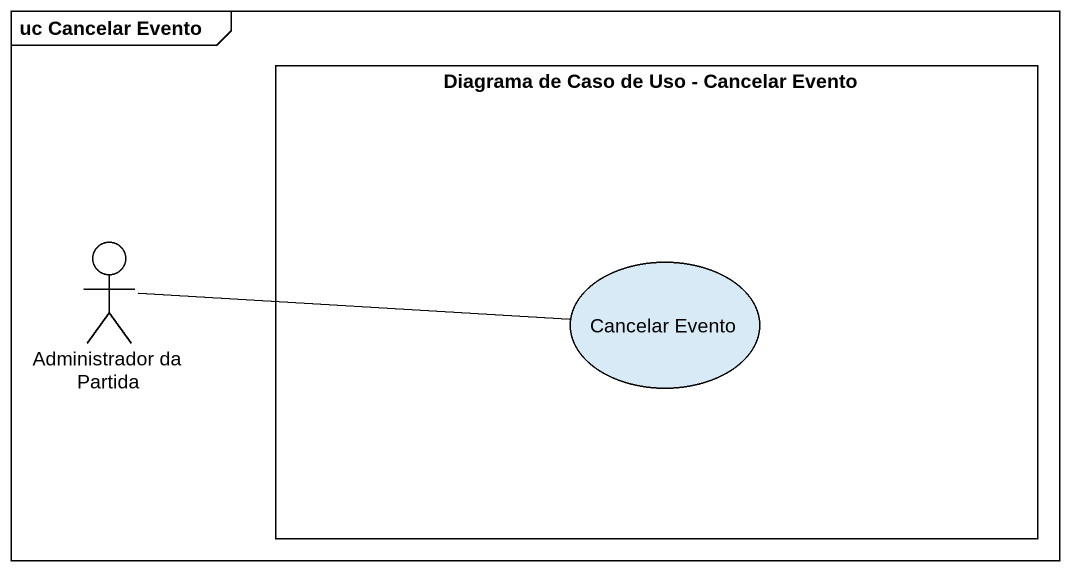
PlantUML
@startuml
mainframe uc Cancelar Evento
rectangle "Diagrama de Caso de Uso - Cancelar Evento" as Diagrama_de_Caso_de_Uso {
  usecase "Cancelar Evento" as Cancelar_Evento
}
actor "Administrador da Partida" as Administrador_da_Partida
Administrador_da_Partida -right- Cancelar_Evento
@enduml
